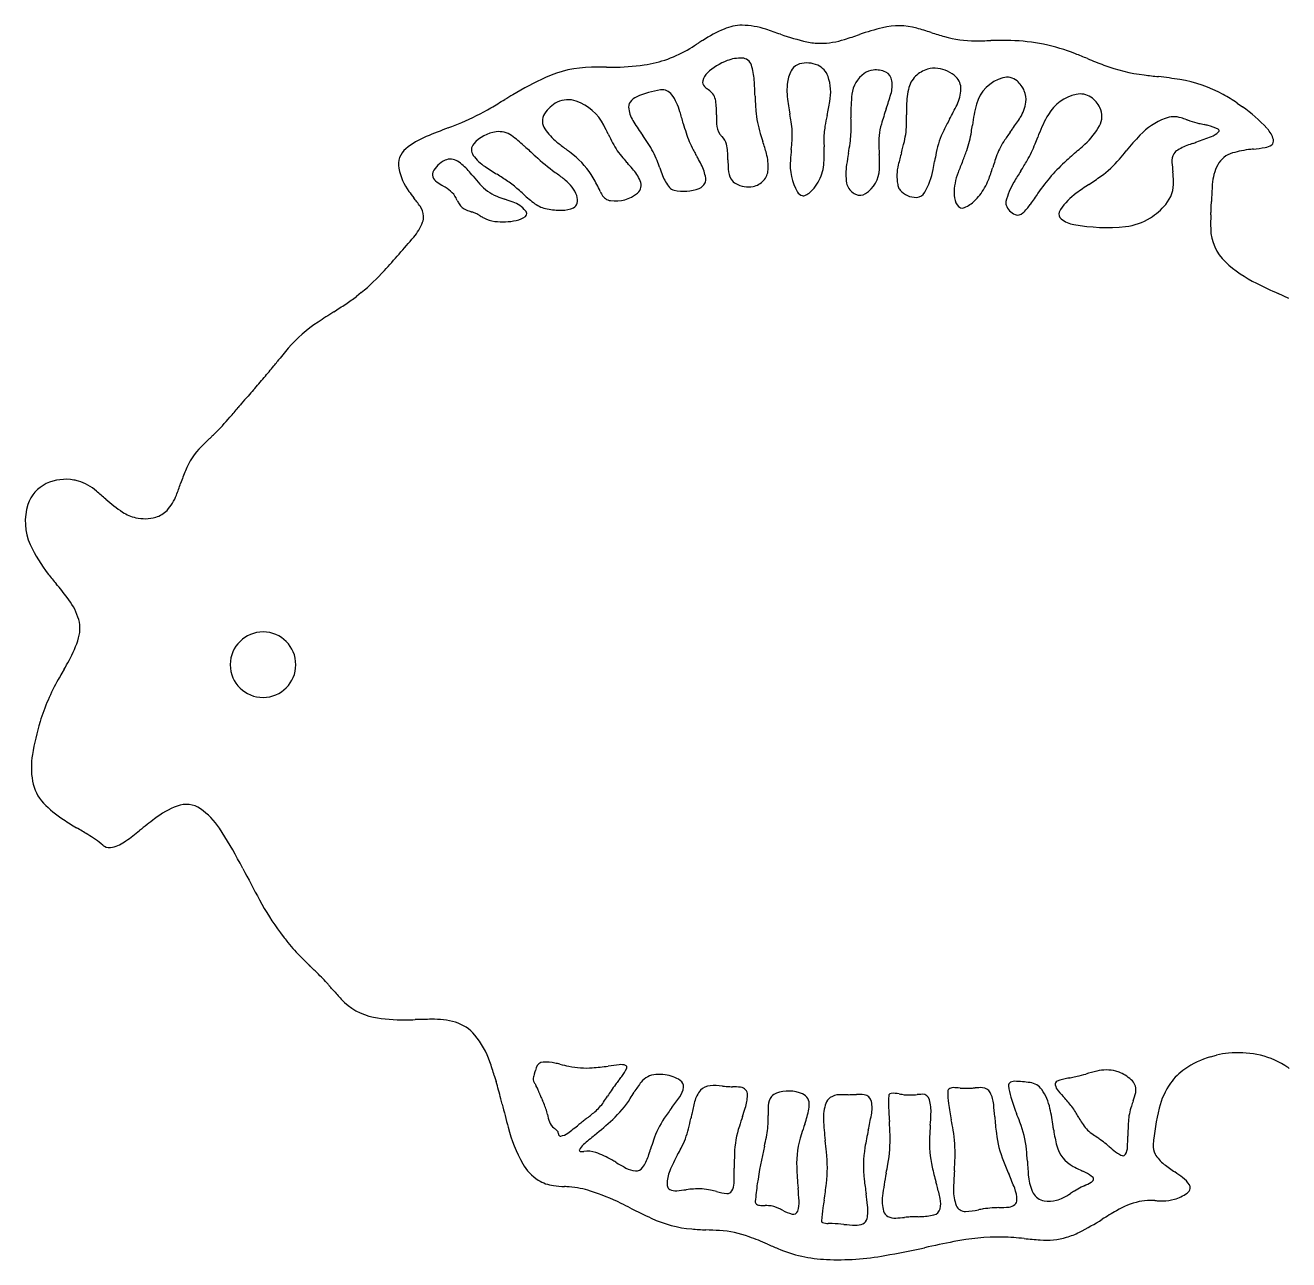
# Model space of a CAD drawing. Extents: x 28 to 914, y -268 to -42.
# Drawn here: x 28.3 to 259.6, y -267.8 to -41.8 of the extents above; entities that cross this region are included whole.
import ezdxf

# ---------------------------------------------------------------- set-up
doc = ezdxf.new("R2010")
doc.units = 0
doc.header["$MEASUREMENT"] = 0
doc.layers.add('cut', color=10, linetype='CONTINUOUS')

msp = doc.modelspace()

# ---------------------------------------------------------------- linework, layer by layer
at = {"layer": 'cut'}
for p, q in [((168.120209, -57.350694), (168.252465, -58.097106)), ((259.564758, -91.846596), (257.628311, -90.952913)), ((35.408662, -159.733133), (34.980367, -160.468589))]:
    msp.add_line(p, q, dxfattribs=at)
at = {"layer": 'cut', "linetype": 'Continuous'}
for p, q in [((250.14551, -56.083001), (251.121793, -56.764558)), ((89.798025, -90.757334), (88.896035, -91.470649)), ((74.980523, -207.950882), (75.674424, -208.867912)), ((245.224403, -230.664253), (246.334929, -230.366376)), ((114.145525, -234.093353), (114.477986, -235.194238))]:
    msp.add_line(p, q, dxfattribs=at)
at = {"layer": 'cut'}
for centre, radius, start, end in [((168.456571, -70.29018), 30.346382, 113.803666, 122.158043), ((159.457537, -49.890182), 8.049688, 89.43699, 113.803641), ((159.400114, -55.734434), 13.894223, 71.226049, 89.437017), ((-187.889548, -1077.416122), 1092.988093, 71.077125, 71.226094), ((181.871086, 1.161048), 47.209977, 251.077159, 257.134662), ((117.047623, 145.577487), 199.629425, 287.858004, 288.681226), ((198.889462, -96.474663), 55.884429, 104.172264, 108.681319), ((188.176716, -54.051967), 12.130023, 74.202783, 104.172258), ((166.42484, -130.935155), 92.031016, 72.504242, 74.202687), ((222.177296, 45.934611), 93.417765, 252.504224, 254.068833), ((202.132052, -24.289764), 20.388493, 254.068834, 270.177889), ((138.485952, -27.47656), 21.845619, 278.058128, 301.598046), ((64.86306, 92.204509), 162.358568, 301.598116, 302.287038), ((352.288458, -362.684164), 375.727917, 122.158102, 122.287132), ((173.796125, -34.194376), 10.944138, 257.134642, 270.260028), ((173.779412, -30.508659), 14.629894, 270.259972, 287.857965), ((201.711633, 111.1578), 155.836709, 270.177847, 271.21329), ((206.76321, -127.357908), 82.732488, 88.67407, 91.213315), ((207.887441, -78.785755), 34.147325, 68.288959, 88.674038), ((160.851319, -58.957608), 11.403628, 111.108144, 132.42239), ((159.264358, -54.84663), 6.996976, 87.848587, 111.108178), ((159.458087, -49.689728), 1.836437, 18.210409, 87.848596), ((124.436239, -288.371979), 259.736528, 67.769646, 68.288974), ((267.625618, 61.972478), 118.739939, 247.769694, 249.343469), ((132.101581, -70.059622), 20.530845, 90.520466, 114.656411), ((134.264662, -308.186236), 258.667283, 89.913572, 90.520447), ((135.260552, 352.157194), 401.676898, 269.913602, 270.067613), ((135.685185, -7.693423), 41.82603, 270.067632, 278.058071), ((155.111542, -52.676684), 2.8951, 132.422343, 166.804243), ((150.818006, -52.532194), 10.932073, 3.466868, 18.210472), ((173.03853, -52.847659), 5.269882, 145.939515, 173.535382), ((170.668765, -51.245591), 2.409392, 105.536853, 145.939489), ((171.35104, -53.699623), 4.956501, 66.284903, 105.536978), ((171.947805, -52.341138), 3.47272, 18.942017, 66.284982), ((184.952861, -55.085674), 5.391662, 125.027751, 173.512448), ((183.925834, -53.620437), 3.602332, 96.730355, 125.027758), ((183.993592, -54.19459), 4.18047, 64.416882, 96.730377), ((184.917326, -52.265149), 2.041303, 7.802352, 64.416883), ((194.951642, -54.961808), 5.286165, 106.613457, 134.22649), ((194.782303, -54.394266), 4.693899, 83.251544, 106.61343), ((194.657633, -55.447858), 5.754842, 46.001858, 83.251567), ((236.866136, -19.617286), 31.544554, 249.343467, 263.174126), ((149.875796, -108.78098), 63.136787, 114.656458, 120.829388), ((153.355998, -52.265062), 1.091946, 166.804267, 226.338036), ((156.708337, -48.752379), 5.947573, 226.337995, 233.679884), ((40.005124, -59.245571), 121.948127, 2.080139, 3.466909), ((181.262492, -53.779497), 13.546468, 173.535465, 188.490631), ((166.703732, -54.140888), 9.017032, 349.416273, 18.942047), ((181.21335, -52.772674), 5.779889, 343.010121, 7.802247), ((194.563297, -54.562825), 4.729389, 134.226561, 168.162892), ((196.577259, -53.459903), 2.991342, 358.572675, 46.001914), ((209.054494, -58.080292), 6.86961, 105.427814, 165.081013), ((207.987989, -54.2157), 2.860557, 49.940118, 105.427811), ((206.707856, -55.738066), 4.849612, 23.157274, 49.940092), ((281.373822, 352.203979), 406.02017, 263.174073, 263.543516), ((226.108246, -136.152387), 85.453354, 80.888951, 83.543461), ((235.78197, -75.831668), 24.361864, 61.080119, 80.888902), ((-69.18247, 252.655216), 359.495851, 300.547767, 301.016216), ((385.149267, -502.995062), 522.221037, 120.829442, 121.016227), ((127.644178, -59.939819), 4.464359, 70.756765, 116.415922), ((141.39162, -57.579264), 2.904791, 113.742353, 144.411059), ((146.931705, -70.174633), 16.664728, 98.090823, 113.742341), ((144.888059, -55.798729), 2.144291, 35.793501, 98.090795), ((138.511285, -60.396712), 10.005887, 15.859648, 35.793537), ((108.080844, -114.901903), 76.152321, 53.321169, 53.67984), ((151.880304, -56.095089), 2.826786, 8.428428, 53.321193), ((228.408628, -52.402424), 66.579614, 182.080225, 184.397875), ((207.479033, -57.647253), 28.063012, 173.51244, 181.604282), ((104.074998, -29.204031), 86.438468, 341.154249, 343.010133), ((205.891004, -56.936943), 16.303213, 168.162964, 180.221524), ((192.831079, -53.366558), 6.738685, 333.199009, 358.572655), ((207.482738, -55.406636), 4.006826, 352.459328, 23.157297), ((222.364277, -62.203719), 7.8988, 102.53368, 149.371467), ((221.405561, -57.891239), 3.481039, 55.768378, 102.533646), ((220.614071, -59.054506), 4.888038, 26.139188, 55.768414), ((230.532026, -85.334134), 35.218142, 56.157338, 61.080122), ((91.924588, -20.329484), 42.51615, 292.471624, 300.547672), ((128.20015, -61.059031), 5.714055, 116.415945, 148.153214), ((126.122847, -64.297862), 9.080309, 27.19551, 70.756693), ((140.393557, -56.86501), 1.677482, 144.411106, 190.181897), ((145.3823, -55.969005), 6.74605, 190.182032, 212.337786), ((-165.668383, -146.813706), 326.222849, 15.471072, 15.859766), ((139.280197, -57.962103), 15.564464, 359.008822, 8.428441), ((180.403101, -56.094463), 18.432321, 184.397857, 197.585377), ((227.690785, -46.848438), 60.489263, 188.490692, 189.998466), ((77.975548, -37.562023), 99.280808, 347.912441, 349.416319), ((241.334507, -76.053284), 58.596098, 161.15428, 164.046418), ((244.831196, -56.808485), 55.243615, 180.198605, 180.761249), ((1925.234918, -33.785692), 1735.80504, 180.784192, 180.806652), ((105.403898, -9.201916), 104.687792, 331.569726, 333.198962), ((232.26011, -64.263066), 30.884757, 165.081009, 172.283696), ((204.724049, -55.041465), 6.789579, 327.092096, 352.459403), ((221.740257, -58.501842), 3.633553, 331.076203, 26.139244), ((232.501579, -82.396765), 31.681578, 43.257592, 54.003913), ((51.378581, 77.69516), 148.595411, 291.45488, 292.47153), ((125.519045, -59.393646), 2.557818, 148.153154, 214.112805), ((196.59681, -23.545236), 67.36145, 212.33779, 214.852974), ((202.205439, -44.993211), 55.481961, 195.47112, 197.354962), ((205.200103, -59.102535), 50.365306, 179.00888, 180.889056), ((158.318338, -59.830059), 3.477896, 180.889007, 213.92445), ((76.317722, -74.307311), 93.35292, 9.101383, 9.999776), ((153.729565, -61.90602), 14.954034, 355.909725, 9.101356), ((224.545963, -68.950725), 50.612945, 167.912424, 170.189742), ((490.232931, -49.728396), 310.927777, 181.604223, 181.672061), ((50.754843, -62.557517), 128.737523, 1.035483, 1.672152), ((197.060017, -63.396585), 12.548053, 164.046426, 183.388121), ((174.389317, -59.626156), 15.223102, 346.666063, 0.06121), ((83.008454, -59.723831), 106.604017, 0.061238, 0.806768), ((254.28627, -89.804052), 64.612724, 151.569692, 153.60318), ((58.634364, -40.737681), 144.327524, 351.785014, 352.283715), ((167.043969, -30.657728), 51.671146, 324.33307, 327.092072), ((236.368216, -70.49503), 24.173202, 149.37149, 159.083495), ((241.493596, -70.671197), 12.633898, 111.160193, 136.447356), ((238.53494, -63.027588), 4.437655, 72.693383, 111.160147), ((225.912744, -103.536348), 46.867355, 71.357273, 72.693396), ((268.017338, 21.267413), 84.847396, 251.357368, 251.771731), ((248.039876, -39.393595), 20.981467, 251.771646, 256.480238), ((357.849541, 417.300278), 490.691438, 256.480175, 256.594308), ((219.833663, -161.774445), 104.603378, 76.196661, 76.594293), ((107.088789, -75.510717), 14.349447, 112.051142, 129.533163), ((258.161337, -448.469438), 416.743685, 111.454817, 112.05115), ((115.320925, -67.869003), 6.574261, 97.187923, 138.773435), ((114.99807, -65.309034), 3.994013, 54.752412, 97.187858), ((103.867095, -81.060384), 23.281409, 47.550154, 54.752382), ((132.414343, -54.722943), 10.886119, 214.112753, 231.257515), ((77.741719, -89.157496), 63.474563, 25.540302, 27.195433), ((181.587514, -39.535977), 51.617766, 205.540225, 207.499005), ((43.753677, -129.983554), 118.891438, 34.002196, 34.85292), ((165.567993, -56.443072), 17.097045, 197.35496, 208.589676), ((157.487618, -60.387816), 2.477303, 213.943202, 228.027996), ((154.090187, -64.163472), 2.601882, 12.109346, 48.009079), ((308.865017, -15.380305), 153.19176, 197.585277, 198.147004), ((188.209473, -62.667643), 13.737239, 170.18966, 181.231174), ((159.972653, -60.583469), 19.501875, 351.664413, 1.035527), ((210.622265, -68.132074), 15.866238, 153.603175, 169.11143), ((184.813403, -58.954014), 16.840329, 339.922441, 351.784896), ((248.167253, -89.852529), 48.750432, 144.287626, 146.7375), ((-2616.872604, 1969.821111), 3479.805772, 324.287689, 324.300065), ((-77.004402, 48.026435), 310.862959, 338.968801, 339.208297), ((423.28516, -141.932643), 224.276366, 159.083669, 159.208345), ((213.714376, -54.066988), 12.803215, 311.915963, 331.076285), ((270.8863, -98.615122), 53.189957, 136.447419, 140.603199), ((213.929619, 18.583871), 86.712734, 289.407699, 291.281), ((242.686399, -68.758182), 8.820954, 63.252449, 76.196681), ((243.910831, -58.389365), 4.106727, 291.280952, 313.324766), ((246.518652, -61.154322), 0.305976, 313.324714, 63.252386), ((252.185084, -63.990207), 4.732706, 14.88425, 43.079853), ((100.324815, -67.31503), 3.723035, 129.533168, 190.954854), ((111.652428, -64.654468), 1.696648, 138.773509, 215.991878), ((-282.835131, -503.813396), 596.22008, 47.502893, 47.550104), ((505.079589, 356.132337), 570.105891, 227.502929, 227.739905), ((183.319468, 8.720447), 92.227348, 231.257466, 232.540649), ((17.153479, -208.149673), 180.982801, 52.00115, 52.540646), ((148.118278, -56.958228), 13.885491, 207.498974, 221.369365), ((129.333807, -72.254242), 15.660474, 21.114352, 34.002156), ((232.337732, -20.054651), 93.138582, 208.589667, 209.204335), ((144.248307, -66.275046), 12.667732, 0.278797, 12.109252), ((116.062503, -78.572989), 49.702608, 15.494322, 18.146999), ((301.360635, -77.425955), 133.469883, 174.477593, 175.302419), ((104.217527, -58.365415), 64.592504, 354.477592, 355.909739), ((244.427276, -61.459459), 69.968024, 181.231164, 182.167143), ((144.105849, -65.25581), 30.425208, 356.772949, 2.167152), ((106.475922, -52.745267), 73.569773, 350.180752, 351.664462), ((345.271233, -54.622074), 161.018779, 183.388114, 183.861835), ((133.423739, -49.916633), 57.323617, 344.566529, 346.666017), ((137.458545, -41.645603), 67.259212, 338.115122, 339.922423), ((218.074601, -70.113526), 12.761602, 146.737527, 160.978028), ((193.948929, -56.152126), 20.571932, 329.519457, 338.96882), ((65.897217, 110.585223), 234.072876, 311.209, 311.916028), ((240.190092, -66.313715), 1.888713, 119.910509, 149.510661), ((246.083783, -76.558753), 13.708036, 109.540754, 119.910625), ((304.318785, -240.637965), 187.815197, 109.378759, 109.540791), ((-1739.651343, 5570.39478), 5972.210408, 289.378792, 289.386355), ((255.223224, -86.622039), 22.216953, 96.653358, 105.567064), ((268.07401, -196.790937), 133.132817, 96.460541, 96.653284), ((244.916532, 7.711622), 72.67672, 276.460549, 278.153264), ((254.857772, -61.676675), 2.579901, 278.153229, 307.937498), ((255.893004, -63.004695), 0.896053, 307.93751, 14.884163), ((106.957057, -70.612706), 4.453617, 114.287988, 155.190897), ((106.114076, -68.744671), 2.404184, 56.817247, 114.287931), ((102.271948, -74.61989), 9.424166, 41.047251, 56.817158), ((116.895074, -60.846591), 8.176252, 215.991919, 237.01917), ((155.270799, -28.840761), 49.941998, 227.739933, 233.069313), ((119.635368, -76.973399), 14.520334, 29.62311, 52.001123), ((225.453123, 11.148245), 116.934848, 221.369398, 221.964585), ((78.53138, -120.976226), 80.65785, 40.970334, 41.964524), ((91.882038, -86.716364), 55.807554, 19.649574, 21.114264), ((-1529.245309, -1004.743499), 1924.976117, 29.183668, 29.204295), ((116.329399, -85.665087), 40.136273, 27.173747, 29.167131), ((34.032631, -66.811398), 122.884713, 0.15506, 0.278819), ((212.256835, -66.329098), 55.340144, 180.155029, 181.90435), ((155.153754, -67.736194), 9.13708, 356.428203, 15.494301), ((178.504055, -67.330517), 10.199217, 175.30248, 209.60685), ((166.295446, -66.506923), 8.200368, 333.226995, 356.773037), ((302.187331, -86.618176), 125.051297, 170.180768, 171.126143), ((160.488625, -67.095649), 24.184359, 357.42489, 3.861867), ((300.297036, -95.986145), 115.792232, 164.566504, 165.703931), ((102.230432, -50.514449), 93.92729, 349.122618, 350.020095), ((299.3868, -85.207084), 106.258155, 169.11142, 170.020126), ((463.026134, -172.422878), 283.592539, 158.11517, 158.572389), ((245.552724, -79.586733), 41.826854, 160.978102, 162.898841), ((137.904735, -23.165261), 85.603347, 328.011716, 329.51949), ((242.099972, -92.207823), 34.565404, 132.194923, 145.340869), ((282.782904, -137.082816), 95.136569, 131.208991, 132.194931), ((214.58113, -54.653653), 18.216084, 305.538506, 320.172097), ((34.515996, 95.519705), 252.684611, 320.172076, 320.603169), ((240.937801, -66.753961), 2.756403, 149.51068, 184.196797), ((281.649189, -63.766553), 43.577252, 184.196848, 186.475998), ((250.431155, -69.420608), 4.360494, 105.567058, 152.400451), ((107.020569, -66.018988), 10.543068, 190.95482, 216.246738), ((103.901447, -69.200227), 1.087335, 155.190874, 184.863821), ((104.254182, -69.170213), 1.441345, 184.863758, 233.873545), ((55.329327, -115.49447), 71.668371, 39.976037, 41.047231), ((336.380281, 277.378481), 411.375898, 237.019155, 237.383785), ((68.365783, -141.442903), 85.859582, 55.81894, 57.383778), ((178.907916, 2.606139), 89.28181, 233.069431, 233.286696), ((51.789898, -167.852725), 123.356885, 52.346474, 53.286578), ((132.322537, -74.265163), 9.415925, 24.876797, 40.970345), ((211.374676, -44.050452), 71.073772, 199.649546, 200.841288), ((152.459133, -66.478952), 8.033476, 200.841358, 218.954395), ((144.815808, -71.044175), 8.116802, 8.769026, 27.190183), ((160.607904, -68.046398), 3.662671, 181.904296, 212.754191), ((161.087314, -68.106568), 3.191973, 317.544261, 356.428176), ((189.550066, -69.032302), 11.04947, 171.126138, 188.822553), ((178.981303, -67.927342), 5.672988, 303.519709, 357.42484), ((195.98786, -69.405701), 8.149656, 165.703857, 191.10399), ((180.577953, -65.569743), 14.146365, 331.0422, 349.122668), ((208.889937, -72.686684), 10.586101, 158.572413, 180.00003), ((175.154016, -58.577533), 31.637603, 338.532598, 342.943141), ((1364.735535, -423.560117), 1212.676054, 162.914962, 162.943152), ((332.852225, -144.926521), 144.245143, 148.011726, 148.958476), ((210.985156, -71.787723), 27.540571, 2.9251, 6.476008), ((254.48895, -71.541934), 8.939328, 152.400437, 176.288398), ((115.724944, -53.455124), 20.897512, 233.873537, 237.641197), ((329.935969, 284.627229), 421.129994, 237.641395, 237.685857), ((96.307625, -84.734395), 15.917157, 51.801086, 57.685902), ((188.027524, -4.241927), 101.496117, 219.97607, 221.054369), ((117.757994, -65.443468), 8.311164, 221.054332, 247.61151), ((105.782388, -86.346868), 19.259466, 48.575265, 55.818935), ((123.248469, -75.240993), 6.381417, 20.347395, 52.346533), ((98.83297, -88.801893), 38.450504, 25.512905, 29.623093), ((139.15396, -71.097485), 1.885817, 309.683134, 24.876815), ((147.377374, -70.587386), 1.498685, 218.95438, 257.724067), ((150.957815, -69.901863), 1.929362, 290.953188, 335.840662), ((151.281094, -70.046876), 1.575049, 335.840688, 8.769058), ((159.593886, -68.698744), 2.456939, 212.754147, 239.89951), ((160.63123, -66.909278), 4.525338, 239.89944, 281.316422), ((160.820722, -67.862662), 3.553306, 281.33693, 317.544279), ((169.001368, -68.78073), 4.681454, 296.907555, 322.126568), ((165.675711, -66.194255), 8.89451, 322.126585, 333.22709), ((180.617306, -70.422854), 2.009125, 188.855821, 204.066106), ((181.629123, -69.970962), 3.117268, 204.066152, 244.536536), ((194.347444, -69.727654), 6.477944, 191.104015, 194.488574), ((189.651351, -70.941147), 1.627599, 194.488594, 220.643423), ((194.46206, -66.170498), 10.890225, 321.650685, 338.532653), ((220.236857, -77.149225), 12.807009, 148.958579, 166.340798), ((272.654683, -145.424693), 89.489904, 123.705393, 125.501693), ((177.162414, -2.269089), 82.592344, 303.705324, 305.538521), ((232.404105, -70.69327), 6.093678, 319.56477, 2.925027), ((339.331302, -77.045725), 93.96001, 176.288379, 178.215076), ((133.286602, -46.762163), 43.111915, 216.246816, 218.159075), ((59.779658, -104.521452), 50.372877, 35.936754, 38.159073), ((103.934419, -75.04208), 3.58391, 26.485973, 51.800983), ((83.123951, -85.411448), 26.834703, 25.415719, 26.485996), ((117.466932, -69.092638), 11.188236, 205.415791, 209.055601), ((125.009773, -47.839352), 27.350418, 247.611464, 250.988004), ((-42.355942, -533.573711), 486.409399, 70.801427, 70.987982), ((79.570924, -116.052014), 58.875581, 47.334669, 48.575225), ((136.515269, -54.26708), 25.148442, 227.33462, 233.56549), ((126.990776, -73.853152), 2.390056, 346.01458, 20.347409), ((146.991493, -65.818102), 14.911448, 205.513035, 207.986971), ((135.736229, -71.799351), 2.165614, 207.986949, 261.937593), ((136.319548, -67.681361), 6.324712, 261.9376, 309.683057), ((148.769845, -64.188045), 8.047771, 257.724039, 290.953161), ((170.835099, -71.688301), 1.378606, 209.606907, 255.783972), ((170.715844, -72.159039), 0.892998, 255.784, 296.907499), ((181.087855, -71.107614), 1.85832, 244.536589, 303.519651), ((191.338091, -69.493204), 3.850577, 220.643558, 271.387341), ((191.387939, -71.551413), 1.791764, 271.387324, 331.042234), ((201.720138, -72.686689), 3.416302, 179.999996, 185.003643), ((202.688746, -72.601894), 4.388615, 185.003519, 209.077588), ((197.898395, -69.760495), 5.926258, 293.224283, 314.680298), ((193.939224, -65.756868), 11.556894, 314.680212, 321.650729), ((399.320366, -200.906478), 225.703182, 145.340884, 145.980533), ((227.32109, -81.873278), 11.426359, 125.501795, 146.486774), ((97.792023, -76.96791), 3.424633, 2.640535, 35.936749), ((109.854038, -73.322197), 2.479313, 209.055618, 250.137402), ((149.731839, 37.063792), 119.847561, 250.137351, 250.601675), ((102.845375, -96.089889), 21.319869, 69.09429, 70.601605), ((108.445047, -81.430189), 5.627096, 61.827982, 69.094318), ((115.940491, -78.971805), 5.035684, 39.06431, 70.801355), ((119.476464, -76.34924), 0.608408, 306.517457, 21.842353), ((118.874268, -76.590617), 1.257178, 21.842333, 39.064125), ((124.742444, -70.215234), 5.325652, 233.565473, 260.14481), ((126.608249, -59.494785), 16.207253, 260.132879, 269.624797), ((126.535096, -70.666034), 5.035765, 269.624753, 294.680052), ((128.130052, -74.136899), 1.215976, 294.680041, 346.014614), ((199.805606, -74.205152), 1.089686, 209.077618, 293.224391), ((208.89512, -74.392961), 1.135163, 166.340803, 198.663957), ((210.501673, -73.850297), 2.830892, 198.664006, 248.633278), ((209.96964, -75.210208), 1.370612, 248.633295, 313.444104), ((204.404394, -69.334218), 9.463771, 313.444211, 325.963477), ((218.567479, -76.422103), 1.087693, 158.576399, 233.140399), ((219.84828, -76.924653), 2.46356, 146.486751, 158.576393), ((227.429938, -66.454633), 12.628844, 302.597281, 319.564725), ((-1287.876409, -0.366074), 1535.08389, 357.156459, 357.183273), ((195.789471, -73.363478), 49.623333, 357.183115, 357.702672), ((107.475532, -69.820635), 138.008306, 357.702708, 358.21516), ((91.775107, -74.188023), 9.96995, 319.80519, 338.149835), ((98.613247, -76.930034), 2.602536, 338.149901, 2.640497), ((104.015366, -89.701124), 15.009549, 59.70543, 61.827834), ((122.539814, -57.993385), 21.712867, 239.705493, 241.616607), ((114.909052, -72.115966), 5.660583, 241.616605, 263.073301), ((115.717275, -65.463163), 12.3623, 263.073302, 281.463945), ((117.339695, -73.463409), 4.199202, 281.464032, 306.517519), ((221.24208, -72.854626), 5.546436, 233.140442, 259.65963), ((226.265669, -45.321992), 33.533618, 259.659598, 275.84733), ((228.62058, -68.316588), 10.418751, 275.84726, 302.597298), ((283.538412, -78.418227), 38.268163, 177.156348, 181.032153), ((-75.367403, 67.032504), 228.784611, 317.762744, 319.80517), ((253.742533, -78.955051), 8.467447, 181.032093, 227.140293), ((264.057118, -67.839602), 23.631348, 227.140238, 243.850329), ((65.236104, -60.625658), 38.874231, 309.185295, 317.762737), ((338.75008, 84.293924), 193.111873, 243.850354, 245.16058), ((65.236104, -60.625658), 38.874231, 303.958796, 307.490338), ((289.505749, -412.698921), 378.538634, 122.741342, 123.262274), ((18.435117, 8.867583), 122.657541, 302.741341, 303.95875), ((95.998753, -117.689526), 25.727777, 123.262305, 139.477858), ((152.159653, -165.693061), 99.608668, 139.477837, 141.30095), ((-272.38281, 174.417747), 444.368964, 321.171261, 321.300979), ((-188.77532, 118.994943), 344.648058, 318.673337, 319.174789), ((12.046813, -54.504407), 79.258621, 319.174827, 321.171191), ((407.730035, -405.540092), 449.679104, 138.673314, 138.861702), ((173.127691, -200.606822), 138.173238, 138.861793, 139.64193), ((-770.364068, 597.064553), 1097.324396, 319.638107, 319.758887), ((401.921196, -395.036717), 438.422221, 139.641941, 139.758824), ((30.704066, -83.77966), 46.011408, 314.406044, 319.638073), ((162.848069, -222.312143), 145.436006, 133.895216, 134.715459), ((-690.674777, 664.77868), 1085.592579, 313.895175, 313.928636), ((16.946186, -69.813374), 65.615661, 313.928788, 314.064923), ((10.44099, -63.091954), 74.96954, 314.064737, 314.40599), ((69.606183, -128.139516), 12.912299, 134.715456, 158.365808), ((114.668166, -146.011876), 61.389134, 158.365856, 160.695651), ((34.893663, -131.550782), 6.421365, 115.336581, 162.033714), ((35.690659, -133.234065), 8.283795, 79.551097, 115.336559), ((35.829924, -132.478868), 7.515864, 73.024767, 79.551054), ((35.369553, -133.986968), 9.092667, 49.143539, 73.0247), ((-163.431949, -363.842728), 312.993486, 48.731048, 49.143577), ((-85.03279, -76.060423), 150.208781, 339.826537, 340.695595), ((62.027988, -106.926406), 28.822517, 228.731067, 236.484352), ((48.348831, -125.065162), 8.109797, 316.636259, 339.826437), ((38.432787, -132.698415), 10.141911, 162.033693, 204.46759), ((50.09708, -124.941345), 7.215005, 236.484378, 257.314125), ((50.952227, -127.523951), 4.528831, 285.697911, 316.636249), ((50.154584, -124.685881), 7.476861, 257.314139, 285.697983), ((52.782813, -126.168535), 25.907779, 204.467583, 218.498266), ((142.440692, -54.855834), 140.467967, 218.498277, 219.441589), ((-75.088365, -233.800694), 141.205876, 38.143475, 39.441554), ((25.988367, -154.422492), 12.685821, 19.578417, 38.143476), ((32.118068, -152.242403), 6.179975, 343.868527, 19.578394), ((18.736036, -148.37194), 20.110491, 330.905864, 343.868601), ((71.814139, -158.890257), 6, 180.477465, 179.522535), ((-47.659865, -111.425351), 96.093819, 329.820229, 330.905861), ((67.323087, -180.375738), 37.962222, 150.31991, 163.05624), ((161.825364, -234.235494), 146.735168, 149.819791, 150.319868), ((75.900765, -182.989003), 46.929146, 163.056229, 170.637819), ((44.038423, -177.735817), 14.636657, 170.637874, 189.777713), ((37.210078, -178.912529), 7.707664, 189.777807, 223.540592), ((45.961957, -170.595477), 19.781137, 223.54067, 237.322689), ((62.089637, -200.171244), 16.535411, 111.351661, 127.731164), ((57.745676, -189.05918), 4.604444, 55.045783, 111.351642), ((90.160419, -101.689158), 101.644345, 237.32273, 238.919652), ((284.398002, -487.481578), 379.809739, 127.731161, 128.260803), ((52.864726, -196.041796), 13.123869, 33.418329, 55.045853), ((-425.336098, -956.900377), 896.916063, 58.768156, 58.919646), ((-9.258035, -115.125019), 94.408856, 306.368912, 308.260776), ((0.784711, -230.406167), 75.519685, 27.769892, 33.418341), ((26.5308, -211.714426), 25.43124, 51.088088, 58.768118), ((43.901242, -190.196168), 2.223193, 231.087911, 239.718304), ((42.455321, -185.347046), 7.199887, 284.407752, 306.36891), ((43.762222, -190.434242), 1.947502, 239.718377, 284.407805), ((-273.646366, -374.912941), 385.672267, 27.609225, 27.769882), ((534.946177, 47.974658), 526.827498, 207.60921, 208.319676), ((115.278963, -178.178804), 50.103302, 208.31966, 216.456612), ((115.278963, -178.178804), 50.103302, 217.771698, 219.046757), ((104.661845, -186.790725), 36.43259, 219.046766, 224.918528), ((151.808809, -139.777617), 103.013883, 224.918542, 226.030758), ((-133.021419, -435.045468), 307.243796, 45.658626, 46.030819), ((52.783912, -244.918557), 41.401995, 41.665536, 45.658648), ((23.82893, -270.685347), 80.161747, 41.261981, 41.665572), ((71.130045, -229.185817), 17.236343, 41.15273, 41.261822), ((-7238.198239, -6617.373523), 9724.719133, 41.14814, 41.152724), ((176.834082, -137.849022), 122.460264, 221.148173, 222.199429), ((93.936425, -213.014508), 10.559094, 222.199484, 259.604957), ((97.472171, -193.740442), 30.154785, 259.604926, 270.627919), ((96.256883, -82.854838), 141.047048, 270.627925, 271.387665), ((135.446707, -1700.687274), 1477.259979, 91.27259, 91.38764), ((102.969367, -238.702295), 14.91431, 74.166965, 91.272528), ((105.106104, -231.16778), 7.082671, 39.354024, 74.166899), ((98.251438, -236.789057), 15.947501, 18.980531, 39.354014), ((250.187998, -246.950179), 17.02553, 106.950076, 124.490249), ((250.187998, -246.950179), 17.02553, 95.568077, 103.079997), ((250.312664, -248.228968), 18.310382, 79.247628, 95.568074), ((250.991145, -244.656154), 14.673716, 57.673514, 79.247657), ((33.778397, -258.964375), 84.12754, 17.195602, 18.980513), ((117.863221, -232.560987), 3.836156, 341.993106, 345.319465), ((110.325739, -230.586281), 11.628017, 345.319368, 347.06548), ((130.861678, -235.302666), 9.442556, 163.787909, 167.065462), ((123.166998, -233.065395), 1.429224, 92.568084, 163.787847), ((123.480964, -240.065458), 8.436325, 77.908718, 92.568101), ((112.959873, -289.178432), 58.663584, 76.98993, 77.908721), ((149.543348, -130.845133), 103.841136, 256.989908, 257.910303), ((130.976406, -217.52819), 15.19192, 257.910331, 274.183804), ((128.378982, -182.021303), 50.793684, 274.183863, 277.511139), ((195.445162, -690.673202), 462.260531, 97.259531, 97.511174), ((137.336261, -234.506073), 2.407191, 69.920017, 97.25948), ((131.408714, -229.667506), 7.616604, 322.63689, 336.162678), ((138.034813, -232.595122), 0.372563, 336.162708, 69.920053), ((295.580978, -510.771808), 286.451962, 104.377413, 104.795672), ((226.162203, -239.960369), 6.884793, 75.381712, 104.377412), ((226.403792, -239.034094), 5.927531, 66.623817, 75.38168), ((246.466201, -241.532954), 10.453004, 124.490259, 144.698201), ((230.257819, -277.419597), 53.446309, 56.635611, 57.673575), ((33.778397, -258.964375), 84.12754, 14.195406, 16.412385), ((122.625647, -234.696887), 1.349299, 164.602265, 209.30625), ((128.403893, -236.288213), 7.342665, 161.098036, 164.602431), ((198.156595, -192.300093), 87.965765, 209.306233, 209.699969), ((111.071345, -230.353225), 10.97785, 341.097705, 341.992889), ((107.428991, -244.050115), 16.483088, 29.098064, 29.699897), ((154.380555, -249.544868), 22.716107, 142.615001, 146.076778), ((197.221613, -282.281483), 76.633102, 141.922457, 142.615047), ((78.630804, -189.36958), 74.020149, 321.922537, 322.636899), ((155.927769, -247.021634), 18.955683, 141.762897, 148.58), ((143.921718, -237.561209), 3.670236, 93.330547, 141.762882), ((144.215716, -242.613306), 8.73088, 81.931175, 93.3305), ((144.452678, -240.941798), 7.04266, 57.878866, 81.931174), ((147.500906, -236.086487), 1.309795, 352.727951, 57.878868), ((208.962984, -235.886102), 0.710331, 172.542326, 186.477566), ((208.746062, -235.857706), 0.491559, 129.347282, 172.542372), ((209.33275, -236.573295), 1.416908, 88.554859, 129.347223), ((208.702094, -261.571561), 26.423127, 82.286879, 88.554849), ((211.836066, -238.432098), 3.072399, 35.365785, 82.286848), ((217.403051, -235.683777), 0.588492, 112.376348, 190.859935), ((219.144965, -235.349603), 2.36217, 190.85988, 221.037945), ((220.859654, -244.079937), 9.668338, 100.446747, 112.376401), ((244.313972, -371.290844), 139.023352, 100.347057, 100.446522), ((209.082328, -178.325993), 57.131439, 280.347301, 280.78527), ((215.496015, -211.994619), 22.857372, 280.785212, 283.505488), ((203.776719, -163.200961), 73.038672, 283.505512, 284.7958), ((225.97142, -240.034384), 7.017267, 44.875213, 66.623801), ((229.331149, -236.689254), 2.276205, 347.26062, 44.875163), ((248.908747, -243.262495), 13.445886, 144.698177, 166.264369), ((116.533822, -238.982841), 6.063145, 21.071056, 29.09812), ((66.543096, -258.243594), 59.635986, 20.62433, 21.071007), ((158.02965, -223.81169), 38.115463, 200.624365, 201.00733), ((133.535605, -233.217667), 11.8775, 201.007334, 205.075595), ((89.990943, -208.963278), 53.383233, 325.835748, 327.186767), ((188.070256, -272.20312), 63.316506, 146.076863, 147.186788), ((62.703926, -190.072733), 90.286535, 327.71407, 328.579919), ((22.875634, -146.897498), 154.861055, 323.06614, 323.967054), ((145.056639, -235.774581), 3.773881, 323.967062, 352.72795), ((155.773737, -240.165955), 5.123325, 138.912998, 165.639298), ((153.751334, -238.402508), 2.440069, 92.864646, 138.912994), ((154.41952, -251.755958), 15.810226, 84.65878, 92.864611), ((201.161775, 248.201085), 486.327089, 264.658799, 264.708302), ((159.625683, -200.212161), 35.994228, 264.713987, 265.559669), ((158.306022, -217.206059), 18.949167, 265.559722, 266.897449), ((160.344689, -179.591332), 56.6191, 266.897604, 267.389201), ((156.065222, -273.441643), 37.328729, 85.142324, 87.389164), ((159.108935, -237.627413), 1.385395, 358.175018, 85.142285), ((151.659055, -237.390039), 8.839055, 342.513003, 358.175014), ((167.09452, -239.692548), 2.812643, 141.499674, 177.802456), ((166.448757, -239.178877), 1.987496, 109.534515, 141.499716), ((167.980162, -243.49515), 6.567388, 66.806034, 109.534564), ((169.76253, -239.335367), 2.041836, 354.199336, 66.806051), ((176.919304, -239.945753), 2.208936, 124.99016, 160.063875), ((177.332931, -240.536684), 2.930245, 90.654483, 124.990225), ((178.808841, -369.728712), 132.130703, 89.945666, 90.654527), ((179.000082, -168.154019), 69.44408, 269.945596, 270.466757), ((179.408384, -218.273728), 19.322708, 270.466774, 271.892733), ((178.787457, -199.485552), 38.121142, 271.8928, 272.516177), ((180.841984, -246.238971), 8.677397, 83.285114, 92.516198), ((181.678218, -239.136366), 1.525735, 10.895104, 83.285085), ((210.731673, -239.233906), 24.424687, 176.741901, 183.606174), ((187.032518, -237.884809), 0.687164, 160.151297, 176.741928), ((186.797623, -237.800017), 0.437433, 93.289489, 160.151221), ((187.136221, -243.691219), 6.338358, 79.797483, 93.28947), ((206.756877, -134.670428), 104.433944, 259.797605, 260.052685), ((190.151114, -229.355577), 8.303674, 260.052515, 272.116788), ((189.588929, -214.145366), 23.524271, 272.116763, 274.736899), ((193.237921, -258.181515), 20.662803, 92.093413, 94.736923), ((192.531586, -238.858062), 1.326445, 14.24344, 92.093406), ((197.941544, -237.052089), 0.791636, 166.280434, 180.312943), ((213.258843, -236.968449), 16.109163, 180.312866, 188.082175), ((197.685725, -236.989635), 0.528303, 130.02675, 166.280365), ((198.087903, -237.46848), 1.153635, 88.162568, 130.02672), ((197.033748, -270.328278), 34.030337, 86.024344, 88.16256), ((202.639473, -189.672341), 46.820168, 266.024164, 266.530658), ((200.583748, -223.580404), 12.849847, 266.530791, 274.081704), ((188.095673, -48.577954), 188.297302, 274.081677, 274.289546), ((203.036375, -247.768956), 11.453242, 87.752284, 94.289564), ((203.418959, -238.021626), 1.698407, 27.803616, 87.752252), ((199.884394, -239.885477), 5.694291, 5.166408, 27.803632), ((219.727714, -234.663866), 11.544226, 186.477661, 197.224196), ((247.479754, -226.060292), 40.599298, 197.224247, 201.555063), ((206.694347, -242.081503), 9.377589, 12.044016, 35.365757), ((290.649128, -173.109056), 97.160541, 221.037829, 222.097106), ((219.061293, -234.367427), 12.805252, 340.077181, 347.260635), ((-939.445644, -505.14367), 1088.004663, 14.142403, 14.195344), ((755.758432, -78.004549), 660.184311, 194.142346, 194.523706), ((325.654453, -143.322096), 223.988003, 205.075663, 205.201027), ((102.435577, -248.365806), 22.71191, 22.48853, 25.201015), ((117.45356, -242.148663), 6.457905, 12.836127, 22.488422), ((126.807004, -233.949857), 8.888836, 310.130717, 325.835613), ((123.340857, -228.384949), 18.560226, 312.241345, 327.714011), ((188.218232, -271.193159), 51.990548, 143.066084, 145.717615), ((200.874212, -251.712877), 51.678499, 165.639239, 168.236002), ((75.535097, -213.407299), 88.651516, 341.461326, 342.51304), ((195.869523, -240.796677), 31.608821, 177.802565, 181.060183), ((159.042533, -238.24632), 12.817009, 341.647974, 354.199229), ((181.972793, -241.778691), 7.584568, 160.063903, 182.824584), ((176.858403, -240.064089), 6.434022, 348.838801, 10.895104), ((185.309281, -240.69142), 8.777814, 357.323221, 14.243482), ((259.1966, -230.445163), 62.50777, 188.082135, 190.832658), ((31.109496, -255.145324), 175.157647, 4.422218, 5.166373), ((169.408062, -250.036902), 47.503111, 7.992494, 12.04403), ((177.154456, -275.648937), 55.795231, 40.907647, 42.097097), ((209.831296, -247.335757), 12.558533, 30.351685, 40.907722), ((240.874216, -243.141313), 10.684153, 161.173497, 176.702056), ((281.234485, -256.901892), 53.325739, 160.077108, 161.173511), ((279.446526, -250.726982), 44.88272, 166.264299, 174.985089), ((101.88849, -245.695333), 22.421936, 11.538404, 12.836254), ((134.227954, -239.093229), 10.584558, 191.538347, 199.274921), ((126.489258, -241.799478), 2.386315, 199.274953, 232.640947), ((215.17748, -350.456709), 137.294528, 128.17096, 128.5498), ((329.131004, -495.764047), 321.955322, 127.989315, 128.132784), ((97.591946, -199.293588), 54.216272, 307.989293, 310.130718), ((65.521273, -164.711158), 104.568691, 309.829714, 312.241319), ((158.390397, -250.859435), 15.89124, 145.717583, 161.908963), ((97.008511, -230.943909), 54.24063, 346.23438, 348.288952), ((3333.991589, -901.946184), 3251.557837, 168.274897, 168.288877), ((373.620737, -313.369267), 225.748618, 161.461295, 161.933412), ((149.256193, -242.285365), 15.020629, 348.128109, 0.429375), ((92.415826, -242.711318), 71.862592, 0.429361, 1.060301), ((38.175102, -198.151421), 140.161175, 341.34315, 341.647963), ((229.685848, -239.424586), 55.355661, 182.824611, 186.814973), ((20.728867, -209.259425), 165.573456, 347.859492, 348.838785), ((515.890117, -220.002342), 330.188532, 183.606106, 183.908628), ((116.670803, -247.236767), 69.95867, 1.880915, 3.874299), ((82.685954, -235.893456), 111.51324, 356.244207, 357.323193), ((98.574304, -261.180395), 101.028697, 9.739919, 10.832655), ((278.686549, -235.998689), 73.158665, 184.422251, 186.817815), ((-342.294742, -459.033335), 593.522453, 21.383149, 21.555037), ((193.389242, -249.282811), 18.237642, 5.277097, 21.383188), ((161.435514, -275.674641), 68.641008, 29.570229, 30.35174), ((244.201911, -228.713607), 26.519988, 209.57031, 212.104514), ((227.493144, -239.196827), 6.794858, 212.104547, 234.031187), ((292.153076, -246.096169), 62.048077, 176.702073, 179.152864), ((143.53172, -236.607397), 27.747428, 194.523761, 209.431002), ((130.113669, -237.052262), 8.358954, 232.639517, 234.309087), ((123.279432, -246.56631), 3.355306, 43.610987, 54.30927), ((125.306823, -244.63491), 0.555196, 0.000084, 43.61099), ((126.845666, -244.63491), 0.983647, 179.999953, 197.152008), ((126.252384, -244.818016), 0.362751, 197.152097, 279.052815), ((125.850454, -242.295336), 2.91725, 279.052668, 306.453133), ((85.222652, -187.295989), 71.295217, 306.453137, 308.511604), ((275.727466, -416.742157), 223.617641, 129.829782, 130.515038), ((134.908669, -240.22898), 15.21968, 331.996882, 346.234415), ((176.553618, -249.084987), 18.461576, 161.93338, 177.893054), ((186.612914, -250.201947), 17.123259, 161.601653, 182.271373), ((571.500563, -378.224586), 422.744138, 161.343148, 161.601667), ((251.179407, -258.834093), 70.149049, 167.859563, 170.497344), ((161.430788, -245.766877), 25.174556, 349.548173, 1.880974), ((361.491357, -254.195575), 167.892237, 176.244228, 176.96982), ((174.334845, -248.176117), 24.160169, 357.824529, 9.740013), ((225.942415, -242.30468), 20.038902, 186.817814, 201.886396), ((-565.676623, -353.051053), 789.770858, 7.928833, 7.978336), ((241.649755, -240.611196), 25.347908, 187.928708, 194.457285), ((275.775406, -172.666057), 88.998994, 234.031116, 234.803002), ((132.404072, -249.021182), 3.000504, 130.515023, 153.821341), ((300.498842, -297.283137), 165.390304, 161.908928, 162.509844), ((55.95308, -198.242206), 104.644924, 331.249371, 331.996964), ((245.836357, -266.139478), 84.437996, 166.909981, 171.673554), ((86.619395, -229.117813), 79.026511, 346.910013, 348.12811), ((-2.361062, -267.15594), 178.342426, 6.137717, 6.814951), ((202.399209, -250.668744), 20.690171, 170.497397, 186.795498), ((213.996554, -246.387783), 20.190922, 176.969846, 192.801338), ((222.894939, -245.446616), 5.97978, 194.457196, 242.076934), ((174.768741, -315.868068), 86.241305, 54.296511, 54.803005), ((214.505413, -260.575774), 18.151358, 49.976521, 54.296569), ((109.71489, -385.356504), 181.097005, 49.767074, 49.976547), ((246.839532, -223.280463), 31.20422, 229.767026, 232.541839), ((227.135131, -247.074116), 2.927205, 331.022314, 357.90618), ((138.073088, -243.817917), 92.048754, 357.906142, 359.152885), ((237.560286, -247.051425), 2.835522, 174.985107, 209.831348), ((129.890109, -247.785322), 0.199191, 153.821354, 261.142134), ((130.219478, -245.671885), 2.338139, 261.141997, 278.143174), ((131.207863, -252.579362), 4.639693, 71.020336, 98.143101), ((127.371329, -263.734288), 16.435937, 59.683382, 71.020294), ((42.907011, -408.181348), 183.765475, 59.428743, 59.683366), ((134.426058, -246.214496), 8.343229, 325.47464, 341.582784), ((63.811019, -222.700479), 82.770325, 341.582816, 342.509856), ((174.171122, -263.100522), 30.196118, 151.24939, 157.539117), ((213.011105, -250.426313), 54.943728, 177.892987, 180.638011), ((149.175588, -250.860453), 25.932128, 353.347489, 6.137738), ((85.729102, -244.810263), 112.829818, 356.566121, 357.824553), ((296.30342, -214.039349), 95.865019, 201.886281, 203.462807), ((141.218369, -254.101599), 70.630587, 3.50217, 5.277157), ((232.956033, -241.401162), 8.376358, 232.541891, 238.96238), ((229.461541, -247.208327), 1.598849, 238.962483, 256.230764), ((229.212508, -248.224566), 0.552541, 256.230689, 331.022191), ((240.465747, -245.385338), 6.184784, 209.831372, 233.457687), ((126.783952, -246.056214), 8.518079, 209.431046, 237.409244), ((176.404163, -182.191164), 78.709387, 239.428801, 240.996389), ((140.374363, -247.180998), 4.400403, 240.996302, 264.84527), ((140.108884, -250.123899), 1.445552, 264.845213, 325.474652), ((152.241241, -254.034403), 6.466091, 157.539115, 179.999982), ((110.929872, -252.2725), 47.151553, 358.114903, 0.58861), ((-1262.364509, -266.856298), 1420.523366, 0.607776, 0.638028), ((248.277132, -247.756183), 78.83596, 182.271324, 185.060116), ((255.939971, -265.519845), 71.359679, 169.055332, 172.446765), ((-4.304154, -215.194138), 193.705749, 349.05529, 349.548262), ((254.019908, -237.293692), 61.234452, 192.801361, 195.40454), ((311.192294, -258.338919), 113.038895, 176.566181, 178.31046), ((354.299507, -241.061014), 142.849219, 183.502123, 184.660405), ((234.767737, -223.044611), 31.33354, 242.076939, 244.722282), ((381.479198, 87.698633), 374.969417, 244.726203, 244.80275), ((191.759128, -315.527371), 70.659256, 64.340293, 64.802784), ((219.713731, -257.337296), 6.102733, 48.58996, 64.34025), ((283.227967, -187.684662), 78.00383, 233.457695, 235.220079), ((211.789379, -290.548095), 47.233375, 53.103317, 55.219992), ((125.809365, -247.58068), 6.708711, 237.409225, 263.05744), ((128.904753, -222.160302), 32.316854, 263.057399, 266.581271), ((147.198394, -254.034402), 1.423244, 179.999943, 195.114848), ((155.211869, -253.729953), 2.845578, 328.514948, 358.114875), ((210.642061, -260.988599), 48.868767, 171.673548, 175.505133), ((95.987667, -244.65709), 79.480579, 351.140591, 353.347556), ((281.884758, -241.196815), 100.738093, 186.795603, 188.309793), ((-1214.093241, -641.80484), 1461.587103, 15.37361, 15.40455), ((139.9614, -269.491823), 57.279106, 13.005845, 15.359015), ((145.362649, -279.553741), 68.680573, 21.183389, 23.462769), ((219.33081, -252.063562), 7.432806, 184.660421, 208.566292), ((250.176662, -312.621394), 64.729738, 115.691347, 116.207008), ((207.418276, -223.741608), 33.900359, 295.691293, 298.142084), ((222.958684, -252.794819), 0.952016, 298.14193, 338.223503), ((223.521561, -253.019687), 0.345884, 338.223676, 48.590006), ((237.049337, -256.900923), 5.159659, 32.755698, 53.10326), ((240.625284, -254.600294), 0.907566, 350.451323, 32.755677), ((124.038554, -303.618486), 49.28655, 85.543802, 86.581307), ((126.556385, -271.31051), 16.880613, 72.016378, 85.543765), ((118.51591, -296.080532), 42.922948, 63.977825, 72.016334), ((146.646625, -254.183434), 0.851702, 195.114863, 244.140408), ((147.323546, -252.786866), 2.403678, 244.140386, 275.411029), ((139.446876, -169.631997), 85.930763, 275.411076, 276.578066), ((153.620753, -292.545211), 37.79699, 94.570952, 96.578087), ((151.439647, -265.2636), 10.428331, 77.285579, 94.570951), ((141.642015, -308.687785), 54.944096, 76.095357, 77.285494), ((157.945086, -242.833033), 12.898652, 256.09534, 264.560949), ((156.8141, -254.711223), 0.966739, 264.560869, 328.51483), ((34.742635, -266.663584), 135.53398, 4.069955, 5.06002), ((102.610091, -267.381619), 80.438755, 6.789988, 8.309908), ((191.827481, -257.018658), 6.686024, 172.446843, 196.503232), ((191.910738, -257.492794), 3.962032, 345.142171, 13.005889), ((205.350804, -255.216955), 7.151372, 178.310459, 201.912739), ((203.702619, -256.94461), 6.112811, 0.679594, 21.183357), ((215.253756, -254.283333), 2.790635, 208.566308, 260.501857), ((215.699056, -251.70032), 5.408931, 284.785076, 297.804468), ((208.112014, -237.312945), 21.674224, 297.80448, 302.153395), ((254.171293, -310.585809), 64.872698, 121.448725, 122.153461), ((228.569689, -268.723764), 15.802616, 116.207034, 121.448684), ((236.434788, -249.046865), 7.996653, 286.066822, 304.332446), ((240.176084, -254.524734), 1.363077, 304.332444, 350.451425), ((32.229272, -472.820633), 239.601486, 63.516242, 63.977816), ((227.646476, -80.595648), 198.608877, 243.516281, 244.738274), ((162.605785, -257.212392), 0.684293, 175.505088, 186.161292), ((162.380481, -257.236713), 0.45768, 186.161426, 220.659831), ((162.732018, -256.934778), 0.921084, 220.659556, 267.142124), ((165.015759, -211.1857), 46.727127, 267.142232, 268.435269), ((163.254637, -275.657493), 17.768715, 86.412624, 88.435342), ((164.058097, -262.841923), 4.927984, 63.86513, 86.412703), ((150.301877, -290.878817), 36.157793, 62.683582, 63.86524), ((171.326643, -250.172723), 9.657345, 242.683526, 253.843478), ((168.878175, -258.624335), 0.858212, 253.84353, 340.887311), ((165.274949, -257.375709), 4.671649, 340.887264, 4.069957), ((212.899079, -264.223906), 39.047517, 171.310261, 174.767914), ((656.345432, -332.000005), 487.643402, 171.140602, 171.310198), ((174.928987, -258.770931), 7.609045, 348.436467, 6.789994), ((186.97659, -258.455853), 1.626708, 196.50329, 241.464628), ((194.277969, -258.120799), 1.512916, 283.322974, 345.142138), ((200.330269, -257.236495), 1.739874, 201.912715, 272.993879), ((199.528442, -241.904948), 17.092373, 272.993802, 280.910532), ((213.308711, -313.393824), 55.712538, 99.985607, 100.910585), ((206.17894, -272.899469), 14.59531, 93.555457, 99.985564), ((208.218178, -305.719342), 47.478476, 92.086414, 93.555458), ((204.712014, -209.476951), 48.82776, 272.086375, 274.296091), ((208.23317, -256.349595), 1.823045, 274.296077, 311.527708), ((208.707532, -256.885243), 1.107546, 311.52776, 0.679569), ((215.691016, -251.669865), 5.440429, 260.501831, 284.785089), ((334.776329, -437.942042), 208.508956, 120.797983, 121.633581), ((235.333145, -271.111191), 14.288773, 102.721171, 120.797995), ((234.070633, -265.518577), 8.555426, 89.170779, 102.721232), ((233.75841, -287.091108), 30.130217, 87.523918, 89.170799), ((262.013406, 366.367305), 623.938772, 267.52413, 267.562862), ((236.400099, -235.426392), 21.600251, 267.562636, 267.770734), ((236.524862, -232.219291), 24.809778, 267.770923, 270.041137), ((236.537196, -249.402402), 7.626662, 270.041163, 286.06675), ((152.008584, -240.885917), 21.368755, 244.738245, 265.403419), ((174.442332, -260.702354), 0.429869, 174.767611, 190.083765), ((174.322603, -260.723644), 0.308262, 190.084076, 254.782648), ((175.378073, -256.843518), 4.329381, 254.78263, 268.63795), ((172.06598, -396.1307), 134.997174, 88.5434, 88.637823), ((175.04559, -278.954004), 17.782601, 87.03234, 88.543552), ((172.414113, -329.71518), 68.61194, 85.200122, 87.032402), ((180.407172, -258.496417), 3.001205, 266.61015, 293.933797), ((181.088371, -260.031187), 1.322053, 293.933798, 348.43653), ((187.438533, -257.606308), 2.593724, 241.46466, 274.097779), ((177.581088, -120.012176), 140.540505, 274.097753, 274.760778), ((195.827024, -339.097178), 79.302968, 94.334869, 94.760691), ((191.624217, -283.653393), 23.700118, 92.173197, 94.334788), ((194.748578, -365.983158), 106.089146, 91.628277, 92.173273), ((189.774243, -190.998539), 68.966163, 271.628397, 271.992569), ((191.736084, -247.387053), 12.543531, 271.992416, 283.322928), ((192.757722, -207.396886), 62.268357, 297.2175, 301.633542), ((156.31356, -187.340385), 75.087065, 265.403404, 267.376622), ((143.52624, -466.428177), 204.29352, 86.678101, 87.376649), ((154.275525, -281.233437), 18.787081, 69.642058, 86.678107), ((135.793169, -331.043172), 71.915296, 66.795374, 69.64214), ((185.227331, -177.121688), 84.518568, 265.200182, 266.610099), ((215.230194, -251.090789), 13.134162, 286.26912, 297.21757), ((335.528087, 134.870365), 435.006257, 246.795423, 247.067922), ((176.074225, -242.021005), 25.772048, 247.067912, 267.574859), ((149.098744, -62.865572), 207.430589, 280.15067, 282.195388), ((279.827786, -667.743844), 411.413338, 101.438952, 102.195483), ((206.545381, -305.574305), 41.904088, 89.182999, 101.439016), ((206.693931, -295.156252), 31.484976, 85.385068, 89.182972), ((198.538749, -396.185281), 132.842619, 84.564104, 85.385034), ((229.345139, -72.45335), 192.35178, 264.564084, 265.441392), ((215.129659, -250.746284), 13.493037, 265.441401, 286.269102), ((177.049939, -218.98245), 48.831255, 267.574876, 280.150581)]:
    msp.add_arc(centre, radius, start, end, dxfattribs=at)

doc.saveas('drawing.dxf')
